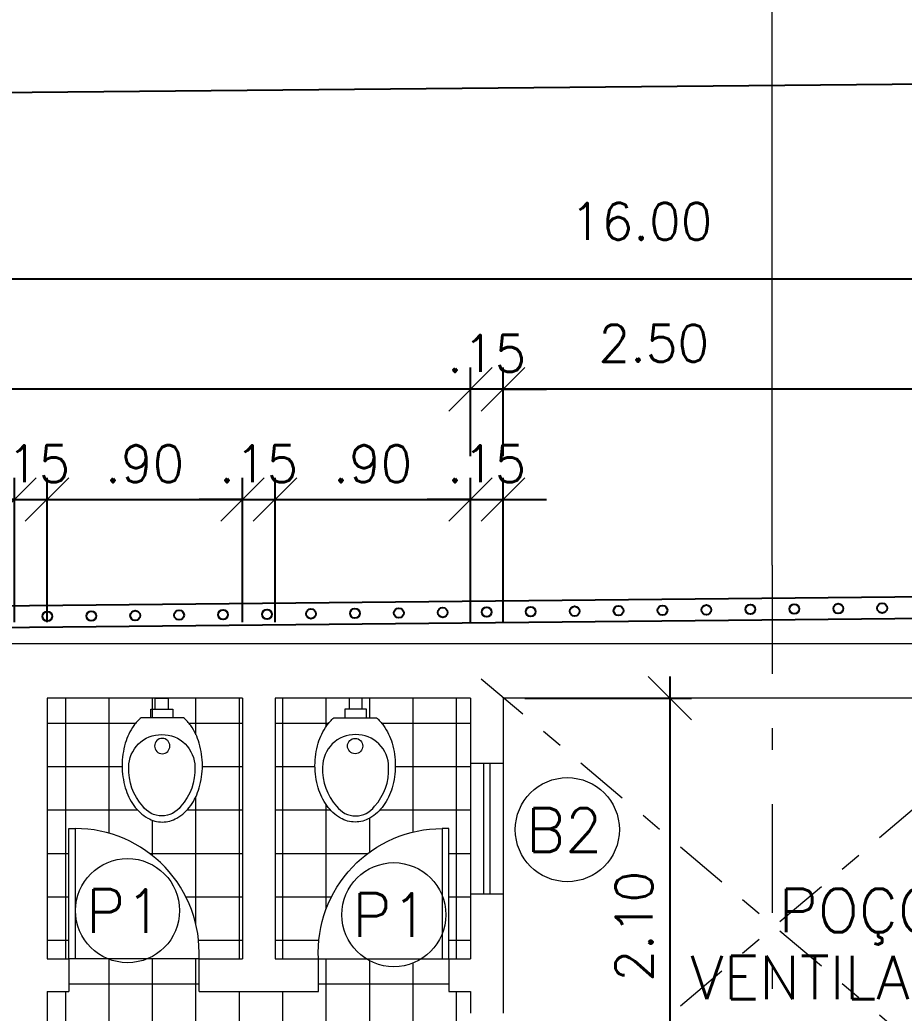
# Model space of a CAD drawing. Header units: millimetres. Extents: x 521 to 1055, y 261 to 520.
# Drawn here: x 535.589 to 539.661, y 335.264 to 339.838 of the extents above; entities that cross this region are included whole.
import ezdxf
from ezdxf.enums import TextEntityAlignment as Align

# ---------------------------------------------------------------- set-up
doc = ezdxf.new("R2010")
doc.units = ezdxf.units.MM
for name, pattern in [('CONTINU', [0]), ('DASHDOT', [1, 0.5, -0.25, 0, -0.25]), ('DASHDOTX2', [2, 1, -0.5, 0, -0.5])]:
    doc.linetypes.add(name, pattern=pattern)
doc.layers.add('0.1', color=8, linetype='Continuous', lineweight=13)
for name, color, linetype in [('01', 8, 'Continuous'), ('02', 1, 'Continuous'), ('parede', 5, 'Continuous')]:
    doc.layers.add(name, color=color, linetype=linetype)
doc.styles.add('ROMANS', font='romans')
doc.styles.get("Standard").update_dxf_attribs({"font": 'romans.shx'})
doc.dimstyles.new('Fares Eng - 50', dxfattribs={"dimscale": 2, "dimtxt": 0.085, "dimasz": 0.1, "dimexe": 0.05, "dimexo": 0.05, "dimgap": 0.04, "dimtad": 1, "dimzin": 4, "dimdsep": 46, "dimtxsty": 'ROMANS', "dimblk1": 'OBLIQUE', "dimblk2": 'OBLIQUE', "dimsah": 1, "dimcen": 0.05, "dimdle": 0.05, "dimclrd": 8, "dimclre": 8, "dimclrt": 8, "dimaunit": 1, "dimadec": 0, "dimazin": 0, "dimtfac": 1, "dimtix": 1, "dimtmove": 2, "dimatfit": 0, "dimldrblk": 'OPEN90', "dimfxl": 1, "dimtolj": 1, "dimtzin": 0, "dimarcsym": 0})
pattern_1 = [(0, (0, 0), (0, 0.2), []), (90, (0, 0), (-0.2, 1.224606353822377e-17), [])]

# ---------------------------------------------------------------- blocks, each defined once
blk = doc.blocks.new('P60')
at = {"color": 252}
blk.add_lwpolyline([(-0.6000000000000227, 0.05960000000008298), (0, 0.05960000000008298), (0, 0.03000000000000114), (-0.6000000000000227, 0.03000000000000114)], close=True, dxfattribs=at)
at = {"color": 8}
blk.add_arc((-0.02886986666674457, 0.05960000000008306), 0.5711301333332781, 87.10253993610587, 180, dxfattribs=at)
blk = doc.blocks.new('Vaso')
for points in [[(0.02999999999997272, -0.04999999999995453), (0.02999999999997272, 0), (-0.02999999999997272, 0), (-0.02999999999997272, -0.04999999999995453)], [(0.04999999999995453, -0.09000000000014552), (0.04999999999995453, -0.04999999999995453), (-0.04999999999995453, -0.04999999999995453), (-0.04999999999995453, -0.09000000000014552)]]:
    blk.add_lwpolyline(points)
for points in [[(0.1828955200001019, -0.3100000000001728, -0.071776), (0.1680402599999979, -0.4129498500001318, -0.083144), (0.128710270000056, -0.4938477600001079, -0.106699), (0.06516211000007388, -0.5518467399999736, -0.132564), (-0.002104480000070907, -0.5700000000001637, -0.132564), (-0.06937106999998832, -0.5518467399999736, -0.106699), (-0.1329192299999704, -0.4938477600001079, -0.083144), (-0.1722492199999124, -0.4129498500001318, -0.071776), (-0.1871044800000163, -0.3100000000001728, -0.071776), (-0.1722492199999124, -0.2070501499999864, -0.083144), (-0.1329192299999704, -0.1261522400000104, -0.060171), (-0.09999999999990905, -0.09000000000014552), (0.09579103999999461, -0.09000000000014552, -0.060171), (0.128710270000056, -0.1261522400000104, -0.083144), (0.1680402599999979, -0.2070501499999864, -0.071776)], [(-0.08763701527800549, -0.4972033683313839, 0.2473999053505774), (0, -0.5413053001348089, 0.2473999053505774), (0.08763701527800549, -0.4972033683313839, 0.1978584598758542), (0.1521044799999345, -0.3175259839795217, 0.4183289460701766), (0, -0.1675407474929216, 0.4183289460701766), (-0.1521044799999345, -0.3175259839795217, 0.1978584598758542)]]:
    blk.add_lwpolyline(points, format="xyb", close=True)
blk.add_circle((-0.002104480000070907, -0.2200259839794398), 0.03525)
blk = doc.blocks.new('_OBLIQUE')
at = {"color": 0, "linetype": 'ByBlock'}
blk.add_line((-0.5, -0.5), (0.5, 0.5), dxfattribs=at)
blk = doc.blocks.new('*D1493')
at = {"layer": '0.1', "color": 8, "lineweight": -2, "transparency": 16777216}
for p, q in [((535.5640388595018, 337.0644788319043), (535.5640388595018, 337.7293130466606)), ((535.7140388595018, 337.0644788319042), (535.7140388595018, 337.7293130466606)), ((535.5640388595018, 337.6293130466606), (535.3640388595018, 337.6293130466606)), ((535.5640388595018, 337.6293130466606), (535.7140388595018, 337.6293130466606)), ((535.7140388595018, 337.6293130466606), (535.9140388595018, 337.6293130466606))]:
    blk.add_line(p, q, dxfattribs=at)
at = {"layer": 'DEFPOINTS', "color": 0, "lineweight": -2, "transparency": 16777216}
for p in [(535.7140388595018, 337.6293130466606), (535.5640388595018, 336.9644788319043), (535.7140388595018, 336.9644788319042)]:
    blk.add_point(p, dxfattribs=at)
at = {"layer": '0.1', "color": 8, "lineweight": -2, "transparency": 16777216, "xscale": 0.2, "yscale": 0.2, "zscale": 0.2}
blk.add_blockref('_OBLIQUE', (535.5640388595018, 337.6293130466606), dxfattribs=at)
at = {"layer": '0.1', "color": 8, "lineweight": -2, "transparency": 16777216, "xscale": 0.2, "yscale": 0.2, "zscale": 0.2, "rotation": 180}
blk.add_blockref('_OBLIQUE', (535.7140388595018, 337.6293130466606), dxfattribs=at)
at = {"layer": '0.1', "color": 8, "transparency": 16777216, "insert": (535.6390388595019, 337.7943130466606), "char_height": 0.17, "attachment_point": 5, "style": 'ROMANS'}
blk.add_mtext('\\A1;.15', dxfattribs=at)
blk = doc.blocks.new('_Open90')
at = {"color": 0, "linetype": 'ByBlock', "lineweight": -2}
for p, q in [((-0.5, 0.5), (0, 0)), ((0, 0), (-1, 0)), ((0, 0), (-0.5, -0.5))]:
    blk.add_line(p, q, dxfattribs=at)
blk = doc.blocks.new('*D1494')
at = {"layer": '0.1', "color": 8, "lineweight": -2, "transparency": 16777216}
for p, q in [((535.714038859502, 337.0644788319043), (535.714038859502, 337.7293130466606)), ((536.614038859502, 337.0644788319043), (536.614038859502, 337.7293130466606)), ((535.614038859502, 337.6293130466606), (536.714038859502, 337.6293130466606))]:
    blk.add_line(p, q, dxfattribs=at)
at = {"layer": 'DEFPOINTS', "color": 0, "lineweight": -2, "transparency": 16777216}
for p in [(536.614038859502, 337.6293130466606), (535.714038859502, 336.9644788319043), (536.614038859502, 336.9644788319043)]:
    blk.add_point(p, dxfattribs=at)
at = {"layer": '0.1', "color": 8, "lineweight": -2, "transparency": 16777216, "xscale": 0.2, "yscale": 0.2, "zscale": 0.2, "rotation": 180}
blk.add_blockref('_OBLIQUE', (535.714038859502, 337.6293130466606), dxfattribs=at)
at = {"layer": '0.1', "color": 8, "lineweight": -2, "transparency": 16777216, "xscale": 0.2, "yscale": 0.2, "zscale": 0.2}
blk.add_blockref('_OBLIQUE', (536.614038859502, 337.6293130466606), dxfattribs=at)
at = {"layer": '0.1', "color": 8, "transparency": 16777216, "insert": (536.1640388595019, 337.7943130466606), "char_height": 0.17, "attachment_point": 5, "style": 'ROMANS'}
blk.add_mtext('\\A1;.90', dxfattribs=at)
blk = doc.blocks.new('*D1495')
at = {"layer": '0.1', "color": 8, "linetype": 'CONTINU', "lineweight": -2, "transparency": 16777216}
for p, q in [((536.6140388595019, 337.0644788319042), (536.6140388595019, 337.7293130466606)), ((536.7640388595019, 337.0644788319042), (536.7640388595019, 337.7293130466606)), ((536.6140388595019, 337.6293130466606), (536.4140388595018, 337.6293130466606)), ((536.6140388595019, 337.6293130466606), (536.7640388595019, 337.6293130466606)), ((536.7640388595019, 337.6293130466606), (536.9640388595019, 337.6293130466606))]:
    blk.add_line(p, q, dxfattribs=at)
at = {"layer": 'DEFPOINTS', "color": 0, "linetype": 'CONTINU', "lineweight": -2, "transparency": 16777216}
for p in [(536.7640388595019, 337.6293130466606), (536.6140388595019, 336.9644788319042), (536.7640388595019, 336.9644788319042)]:
    blk.add_point(p, dxfattribs=at)
at = {"layer": '0.1', "color": 8, "linetype": 'CONTINU', "lineweight": -2, "transparency": 16777216, "xscale": 0.2, "yscale": 0.2, "zscale": 0.2}
blk.add_blockref('_OBLIQUE', (536.6140388595019, 337.6293130466606), dxfattribs=at)
at = {"layer": '0.1', "color": 8, "linetype": 'CONTINU', "lineweight": -2, "transparency": 16777216, "xscale": 0.2, "yscale": 0.2, "zscale": 0.2, "rotation": 180}
blk.add_blockref('_OBLIQUE', (536.7640388595019, 337.6293130466606), dxfattribs=at)
at = {"layer": '0.1', "color": 8, "linetype": 'CONTINU', "transparency": 16777216, "insert": (536.6890388595018, 337.7943130466606), "char_height": 0.17, "attachment_point": 5, "style": 'ROMANS'}
blk.add_mtext('\\A1;.15', dxfattribs=at)
blk = doc.blocks.new('*D1496')
at = {"layer": '0.1', "color": 8, "linetype": 'CONTINU', "lineweight": -2, "transparency": 16777216}
for p, q in [((536.7640388595019, 337.0644788319043), (536.7640388595019, 337.7293130466606)), ((537.6640388595018, 337.0644788319043), (537.6640388595018, 337.7293130466606)), ((536.6640388595018, 337.6293130466606), (537.7640388595019, 337.6293130466606))]:
    blk.add_line(p, q, dxfattribs=at)
at = {"layer": 'DEFPOINTS', "color": 0, "linetype": 'CONTINU', "lineweight": -2, "transparency": 16777216}
for p in [(537.6640388595018, 337.6293130466606), (536.7640388595019, 336.9644788319043), (537.6640388595018, 336.9644788319043)]:
    blk.add_point(p, dxfattribs=at)
at = {"layer": '0.1', "color": 8, "linetype": 'CONTINU', "lineweight": -2, "transparency": 16777216, "xscale": 0.2, "yscale": 0.2, "zscale": 0.2, "rotation": 180}
blk.add_blockref('_OBLIQUE', (536.7640388595019, 337.6293130466606), dxfattribs=at)
at = {"layer": '0.1', "color": 8, "linetype": 'CONTINU', "lineweight": -2, "transparency": 16777216, "xscale": 0.2, "yscale": 0.2, "zscale": 0.2}
blk.add_blockref('_OBLIQUE', (537.6640388595018, 337.6293130466606), dxfattribs=at)
at = {"layer": '0.1', "color": 8, "linetype": 'CONTINU', "transparency": 16777216, "insert": (537.2140388595019, 337.7943130466606), "char_height": 0.17, "attachment_point": 5, "style": 'ROMANS'}
blk.add_mtext('\\A1;.90', dxfattribs=at)
blk = doc.blocks.new('*D1497')
at = {"layer": '0.1', "color": 8, "linetype": 'CONTINU', "lineweight": -2, "transparency": 16777216}
for p, q in [((537.6640388595018, 337.0644788319043), (537.6640388595018, 337.7293130466606)), ((537.8140388595017, 337.0644788319042), (537.8140388595017, 337.7293130466606)), ((537.6640388595018, 337.6293130466606), (537.4640388595018, 337.6293130466606)), ((537.6640388595018, 337.6293130466606), (537.8140388595017, 337.6293130466606)), ((537.8140388595017, 337.6293130466606), (538.0140388595017, 337.6293130466606))]:
    blk.add_line(p, q, dxfattribs=at)
at = {"layer": 'DEFPOINTS', "color": 0, "linetype": 'CONTINU', "lineweight": -2, "transparency": 16777216}
for p in [(537.8140388595017, 337.6293130466606), (537.6640388595018, 336.9644788319043), (537.8140388595017, 336.9644788319042)]:
    blk.add_point(p, dxfattribs=at)
at = {"layer": '0.1', "color": 8, "linetype": 'CONTINU', "lineweight": -2, "transparency": 16777216, "xscale": 0.2, "yscale": 0.2, "zscale": 0.2}
blk.add_blockref('_OBLIQUE', (537.6640388595018, 337.6293130466606), dxfattribs=at)
at = {"layer": '0.1', "color": 8, "linetype": 'CONTINU', "lineweight": -2, "transparency": 16777216, "xscale": 0.2, "yscale": 0.2, "zscale": 0.2, "rotation": 180}
blk.add_blockref('_OBLIQUE', (537.8140388595017, 337.6293130466606), dxfattribs=at)
at = {"layer": '0.1', "color": 8, "linetype": 'CONTINU', "transparency": 16777216, "insert": (537.7390388595018, 337.7943130466606), "char_height": 0.17, "attachment_point": 5, "style": 'ROMANS'}
blk.add_mtext('\\A1;.15', dxfattribs=at)
blk = doc.blocks.new('*D1505')
at = {"layer": '0.1', "color": 8, "linetype": 'CONTINU', "lineweight": -2, "transparency": 16777216}
for p, q in [((537.8140388595019, 337.8293130466607), (537.8140388595019, 338.2370307928006)), ((540.3140388595018, 337.8293130466607), (540.3140388595018, 338.2370307928006)), ((540.4140388595018, 338.1370307928006), (537.7140388595019, 338.1370307928006))]:
    blk.add_line(p, q, dxfattribs=at)
at = {"layer": 'DEFPOINTS', "color": 0, "linetype": 'CONTINU', "lineweight": -2, "transparency": 16777216}
for p in [(537.8140388595019, 338.1370307928006), (537.8140388595019, 337.7293130466606), (540.3140388595018, 337.7293130466606)]:
    blk.add_point(p, dxfattribs=at)
at = {"layer": '0.1', "color": 8, "linetype": 'CONTINU', "lineweight": -2, "transparency": 16777216, "xscale": 0.2, "yscale": 0.2, "zscale": 0.2, "rotation": 180}
blk.add_blockref('_OBLIQUE', (537.8140388595019, 338.1370307928006), dxfattribs=at)
at = {"layer": '0.1', "color": 8, "linetype": 'CONTINU', "lineweight": -2, "transparency": 16777216, "xscale": 0.2, "yscale": 0.2, "zscale": 0.2}
blk.add_blockref('_OBLIQUE', (540.3140388595018, 338.1370307928006), dxfattribs=at)
at = {"layer": '0.1', "color": 8, "linetype": 'CONTINU', "transparency": 16777216, "insert": (538.5084737373172, 338.3491743500103), "char_height": 0.17, "attachment_point": 5, "style": 'ROMANS'}
blk.add_mtext('\\A1;2.50', dxfattribs=at)
blk = doc.blocks.new('*D1506')
at = {"layer": '0.1', "color": 8, "linetype": 'CONTINU', "lineweight": -2, "transparency": 16777216}
for p, q in [((537.6640388595018, 337.8293130466607), (537.6640388595018, 338.2370307928006)), ((537.8140388595019, 337.8293130466607), (537.8140388595019, 338.2370307928006)), ((537.6640388595018, 338.1370307928006), (537.4640388595018, 338.1370307928006)), ((537.8140388595019, 338.1370307928006), (537.6640388595018, 338.1370307928006)), ((537.8140388595019, 338.1370307928006), (538.014038859502, 338.1370307928006))]:
    blk.add_line(p, q, dxfattribs=at)
at = {"layer": 'DEFPOINTS', "color": 0, "linetype": 'CONTINU', "lineweight": -2, "transparency": 16777216}
for p in [(537.6640388595018, 338.1370307928006), (537.6640388595018, 337.7293130466606), (537.8140388595019, 337.7293130466606)]:
    blk.add_point(p, dxfattribs=at)
at = {"layer": '0.1', "color": 8, "linetype": 'CONTINU', "lineweight": -2, "transparency": 16777216, "xscale": 0.2, "yscale": 0.2, "zscale": 0.2}
blk.add_blockref('_OBLIQUE', (537.6640388595018, 338.1370307928006), dxfattribs=at)
at = {"layer": '0.1', "color": 8, "linetype": 'CONTINU', "lineweight": -2, "transparency": 16777216, "xscale": 0.2, "yscale": 0.2, "zscale": 0.2, "rotation": 180}
blk.add_blockref('_OBLIQUE', (537.8140388595019, 338.1370307928006), dxfattribs=at)
at = {"layer": '0.1', "color": 8, "linetype": 'CONTINU', "transparency": 16777216, "insert": (537.7390388595019, 338.3020307928006), "char_height": 0.17, "attachment_point": 5, "style": 'ROMANS'}
blk.add_mtext('\\A1;.15', dxfattribs=at)
blk = doc.blocks.new('*D1507')
at = {"layer": '0.1', "color": 8, "linetype": 'CONTINU', "lineweight": -2, "transparency": 16777216}
for p, q in [((531.3140388595018, 337.8293130466607), (531.3140388595018, 338.2370307928006)), ((537.6640388595018, 337.8293130466607), (537.6640388595018, 338.2370307928006)), ((537.7640388595019, 338.1370307928006), (531.2140388595018, 338.1370307928006))]:
    blk.add_line(p, q, dxfattribs=at)
at = {"layer": 'DEFPOINTS', "color": 0, "linetype": 'CONTINU', "lineweight": -2, "transparency": 16777216}
for p in [(531.3140388595018, 338.1370307928006), (531.3140388595018, 337.7293130466606), (537.6640388595018, 337.7293130466606)]:
    blk.add_point(p, dxfattribs=at)
at = {"layer": '0.1', "color": 8, "linetype": 'CONTINU', "lineweight": -2, "transparency": 16777216, "xscale": 0.2, "yscale": 0.2, "zscale": 0.2, "rotation": 180}
blk.add_blockref('_OBLIQUE', (531.3140388595018, 338.1370307928006), dxfattribs=at)
at = {"layer": '0.1', "color": 8, "linetype": 'CONTINU', "lineweight": -2, "transparency": 16777216, "xscale": 0.2, "yscale": 0.2, "zscale": 0.2}
blk.add_blockref('_OBLIQUE', (537.6640388595018, 338.1370307928006), dxfattribs=at)
at = {"layer": '0.1', "color": 8, "linetype": 'CONTINU', "transparency": 16777216, "insert": (534.4890388595018, 338.3020307928006), "char_height": 0.17, "attachment_point": 5, "style": 'ROMANS'}
blk.add_mtext('\\A1;6.35', dxfattribs=at)
blk = doc.blocks.new('*D1509')
at = {"layer": '0.1', "color": 8, "linetype": 'CONTINU', "lineweight": -2, "transparency": 16777216}
for p, q in [((531.0640388595018, 338.3370307928006), (531.0640388595018, 338.7447485389406)), ((547.0640388595019, 338.3370307928006), (547.0640388595019, 338.7447485389406)), ((547.1640388595019, 338.6447485389406), (530.9640388595018, 338.6447485389406))]:
    blk.add_line(p, q, dxfattribs=at)
at = {"layer": 'DEFPOINTS', "color": 0, "linetype": 'CONTINU', "lineweight": -2, "transparency": 16777216}
for p in [(531.0640388595018, 338.6447485389406), (531.0640388595018, 338.2370307928006), (547.0640388595019, 338.2370307928006)]:
    blk.add_point(p, dxfattribs=at)
at = {"layer": '0.1', "color": 8, "linetype": 'CONTINU', "lineweight": -2, "transparency": 16777216, "xscale": 0.2, "yscale": 0.2, "zscale": 0.2, "rotation": 180}
blk.add_blockref('_OBLIQUE', (531.0640388595018, 338.6447485389406), dxfattribs=at)
at = {"layer": '0.1', "color": 8, "linetype": 'CONTINU', "lineweight": -2, "transparency": 16777216, "xscale": 0.2, "yscale": 0.2, "zscale": 0.2}
blk.add_blockref('_OBLIQUE', (547.0640388595019, 338.6447485389406), dxfattribs=at)
at = {"layer": '0.1', "color": 8, "linetype": 'CONTINU', "transparency": 16777216, "insert": (538.4503928965742, 338.9100788415694), "char_height": 0.17, "attachment_point": 5, "style": 'ROMANS'}
blk.add_mtext('\\A1;16.00', dxfattribs=at)
blk = doc.blocks.new('*D1687')
at = {"layer": '0.1', "color": 8, "linetype": 'CONTINU', "lineweight": -2, "transparency": 16777216}
for p, q in [((538.5825751625352, 336.8144788319043), (538.5825751625352, 334.5144788319042)), ((537.9140388595019, 336.7144788319043), (538.6825751625353, 336.7144788319043)), ((537.9140388595019, 334.6144788319043), (538.6825751625353, 334.6144788319043))]:
    blk.add_line(p, q, dxfattribs=at)
at = {"layer": 'DEFPOINTS', "color": 0, "linetype": 'CONTINU', "lineweight": -2, "transparency": 16777216}
for p in [(537.8140388595019, 336.7144788319043), (537.8140388595019, 334.6144788319043), (538.5825751625352, 334.6144788319043)]:
    blk.add_point(p, dxfattribs=at)
at = {"layer": '0.1', "color": 8, "linetype": 'CONTINU', "lineweight": -2, "transparency": 16777216, "xscale": 0.2, "yscale": 0.2, "zscale": 0.2}
for p, rotation in [((538.5825751625352, 336.7144788319043), 90), ((538.5825751625352, 334.6144788319043), 270)]:
    blk.add_blockref('_OBLIQUE', p, dxfattribs=dict(at, rotation=rotation))
at = {"layer": '0.1', "color": 8, "linetype": 'CONTINU', "transparency": 16777216, "insert": (538.4175751625352, 335.6644788319043), "char_height": 0.17, "attachment_point": 5, "rotation": 90, "style": 'ROMANS'}
blk.add_mtext('\\A1;2.10', dxfattribs=at)
blk = doc.blocks.new('Cor-4A')
h = blk.add_hatch(color=1)
edge = h.paths.add_edge_path()
edge.add_line((-4.576014072182258e-05, -0.007316196002235542), (-0.00757170836086419, -4.413672282750289e-07))
edge.add_line((-0.00757170836086419, -4.413672282750289e-07), (-0.0001408029804683903, 0.007314409530419547))
edge.add_line((-0.0001408029804683899, 0.007314409530419547), (-0.0001408029804683904, 0.004996765224935991))
edge.add_arc((6.568789848669497e-07, 2.168404344971009e-18), 0.00499876720851913, 91.6216268461234, 269.4679613120325)
edge.add_line((-4.576014072182207e-05, -0.004998551696766541), (-4.576014072182258e-05, -0.007316196002235542))
at = {"linetype": 'DASHDOTX2'}
blk.add_line((-4.671623027125732e-16, 0.03735101866789411), (-5.19614475446869e-21, 0.004998110329534265), dxfattribs=at)
at = {"color": 1}
blk.add_lwpolyline([(-4.576014072182258e-05, -0.007316196002235542), (-0.00757170836086419, -4.413672282750289e-07), (-0.0001408029804683899, 0.007314409530419547), (-0.0001408029804683904, 0.004996765224935991, 0.9813801479665843), (-4.576014072182207e-05, -0.004998551696766541)], format="xyb", close=True, dxfattribs=at)
blk.add_circle((0, 0), 0.004998110329534263, dxfattribs=at)
at = {"color": 3, "style": 'ROMANS'}
blk.add_attdef('O', text='', height=0.006, rotation=90, dxfattribs=at).set_placement((0.0001940809628951379, 0), align=Align.MIDDLE)
blk = doc.blocks.new('*D1573')
at = {"layer": '0.1', "color": 8, "lineweight": -2, "transparency": 16777216}
for p, q in [((534.6640388595019, 337.0644788319044), (534.6640388595019, 337.7293130466606)), ((535.5640388595018, 337.0644788319043), (535.5640388595018, 337.7293130466606)), ((534.5640388595019, 337.6293130466606), (535.6640388595018, 337.6293130466606))]:
    blk.add_line(p, q, dxfattribs=at)
at = {"layer": 'DEFPOINTS', "color": 0, "lineweight": -2, "transparency": 16777216}
for p in [(535.5640388595018, 337.6293130466606), (534.6640388595019, 336.9644788319043), (535.5640388595018, 336.9644788319043)]:
    blk.add_point(p, dxfattribs=at)
at = {"layer": '0.1', "color": 8, "lineweight": -2, "transparency": 16777216, "xscale": 0.2, "yscale": 0.2, "zscale": 0.2, "rotation": 180}
blk.add_blockref('_OBLIQUE', (534.6640388595019, 337.6293130466606), dxfattribs=at)
at = {"layer": '0.1', "color": 8, "lineweight": -2, "transparency": 16777216, "xscale": 0.2, "yscale": 0.2, "zscale": 0.2}
blk.add_blockref('_OBLIQUE', (535.5640388595018, 337.6293130466606), dxfattribs=at)
at = {"layer": '0.1', "color": 8, "transparency": 16777216, "insert": (535.1140388595019, 337.7943130466606), "char_height": 0.17, "attachment_point": 5, "style": 'ROMANS'}
blk.add_mtext('\\A1;.90', dxfattribs=at)
blk = doc.blocks.new('SUP')
at = {"layer": '01', "color": 8}
for p, q in [((247.1784073878614, 61.92234643284984), (222.7000456877786, 61.67878790707101)), ((247.1784073878614, 61.82234148289501), (222.8000456877787, 61.57977795232367))]:
    blk.add_line(p, q, dxfattribs=at)
at = {"layer": '02', "color": 8}
blk.add_line((220.1873254752832, 64.0215677960872), (246.6776090916487, 64.27191732979554), dxfattribs=at)
at = {"layer": 'parede', "color": 8}
for centre in [(227.4038329181973, 61.6755878896048), (227.6061883726736, 61.67760131667885), (227.8085438271499, 61.67961474375289), (228.0108992816263, 61.68162817082694), (228.2132547361026, 61.68364159790099), (228.4156101905789, 61.68565502497503), (228.6179656450553, 61.68766845204908), (228.8203210995316, 61.68968187912313), (229.0226765540079, 61.69169530619718), (229.2250320084843, 61.69370873327122), (229.4273874629606, 61.69572216034527), (229.6297429174369, 61.69773558741932), (229.8320983719133, 61.69974901449336), (230.0344538263896, 61.70176244156741), (230.2368092808659, 61.70377586864146), (230.4391647353423, 61.7057892957155), (230.6415201898186, 61.70780272278955), (230.8438756442949, 61.7098161498636), (231.0462310987713, 61.71182957693765), (227.2014774637209, 61.67357446253075)]:
    blk.add_circle(centre, 0.02250000000040586, dxfattribs=at)
blk = doc.blocks.new('ÁREA')
for p in [(4.97462945148186e-05, 0.003761569252461072), (0, 0)]:
    blk.add_attdef('COMPARTIMENTO', text='', height=0.0025).set_placement(p, align=Align.CENTER)
at = {"color": 1}
for p in [(-4.97462945148186e-05, -0.003761569252461072), (-9.94925890296372e-05, -0.007523138504922144)]:
    blk.add_attdef('ÁREA', text='', height=0.002, dxfattribs=at).set_placement(p, align=Align.CENTER)

msp = doc.modelspace()

# ---------------------------------------------------------------- hatches: boundary and pattern name
at = {"layer": '0.1', "linetype": 'CONTINU'}
h = msp.add_hatch(dxfattribs=at)
h.set_pattern_fill('_USER', color=8, scale=0.2, style=0, double=1, pattern_type=0)
h.set_pattern_definition(pattern_1)
h.paths.add_polyline_path([(536.6140388595016, 336.7144788319043), (536.2727907783428, 336.7144788319043), (536.2727907783428, 336.6644788319043), (536.212790778343, 336.6644788319043), (536.2127907783427, 336.7144788319043), (535.714038859502, 336.7144788319043), (535.714038859502, 335.5144788319043), (535.8140388595023, 335.5144788319043), (535.8140388595023, 336.1144788319044), (535.8436388595035, 336.1144788319043, -0.4291040067098426), (536.4140388595024, 335.5144788319042), (536.614038859502, 335.5144788319043)])
h.paths.add_polyline_path([(536.0747495951346, 336.3015321143632, 3.073136091760415e-06), (536.0747505415457, 336.3015289031783, -2.298261749447737e-06)], flags=0)
h.paths.add_polyline_path([(536.2096452583429, 336.4944528479248, -1), (536.2801452583429, 336.4944528479248, -1)], flags=0)
edge = h.paths.add_edge_path(flags=16)
edge.add_arc((536.4240558964594, 336.4044790823045), 0.3641606381167727, 180.000039397141, 196.4217251346327)
edge.add_arc((536.335980355174, 336.3785211673929), 0.2723395385858779, 196.4218097910387, 215.4332831307361)
edge.add_arc((536.2802013965822, 336.3388323165639), 0.2038815434230515, 215.43327815541, 239.7947176376247)
edge.add_arc((536.2448952440142, 336.2781829999473), 0.1337041680431426, 239.7946885127021, 270.0000061402482)
edge.add_arc((536.2448952726716, 336.2781829999469), 0.1337041680427554, 269.9999938598004, 300.2053114873416)
edge.add_arc((536.2095891201034, 336.3388323165639), 0.2038815434230601, 300.2052823623753, 324.56672184459)
edge.add_arc((536.1538101615116, 336.3785211673929), 0.2723395385858707, 324.5667168692639, 343.5781902089612)
edge.add_arc((536.0657346202262, 336.4044790823045), 0.3641606381167788, 343.5782748653673, 359.9999606028591)
edge.add_arc((536.0657346202254, 336.4044785815038), 0.3641606381175685, 3.939712306625471e-05, 16.4217251346145)
edge.add_arc((536.1538101615116, 336.4304364964155), 0.2723395385858779, 16.4218097910387, 35.43328313073609)
edge.add_arc((536.2095879769181, 336.47012425423), 0.2038831085606229, 35.43334217570973, 49.20691296007305)
edge.add_line((536.3427907783428, 336.6244788319041), (536.1469997383429, 336.6244788319041))
edge.add_arc((536.2802025397675, 336.47012425423), 0.2038831085606259, 130.7930870399269, 144.5666578242903)
edge.add_arc((536.335980355174, 336.4304364964155), 0.2723395385858707, 144.5667168692639, 163.5781902089613)
edge.add_arc((536.4240558964602, 336.4044785815038), 0.3641606381175744, 163.5782748653855, 179.9999606028769)
h = msp.add_hatch(dxfattribs=at)
h.set_pattern_fill('_USER', color=8, scale=0.2, style=0, double=1, pattern_type=0)
h.set_pattern_definition(pattern_1)
h.paths.add_polyline_path([(537.5344388595014, 336.1144788319043), (537.5640388595014, 336.1144788319043), (537.5640388595015, 335.5144788319043), (537.5940388595013, 335.5144788319043), (537.664038859502, 335.5144788319043), (537.664038859502, 335.8144788319043), (537.6640388595019, 336.4144788319041), (537.6640388595017, 336.7144788319042), (537.1652869406607, 336.7144788319043), (537.1652869406608, 336.6644788319043), (537.1852869406607, 336.6644788319043), (537.1852869406608, 336.6244788319042), (537.2310779806609, 336.6244788319041, -0.06017304747549186), (537.2639981752285, 336.5883252362854), (537.2639982046525, 336.5883251949321), (537.263998168107, 336.5883252462941, 1.557330815323099e-06), (537.2639971845626, 336.5883266285828, 0.06017094460198466), (537.2310779806608, 336.6244788319041), (537.0352869406607, 336.6244788319041, 0.06017100981517427), (537.0023677060368, 336.5883265854056, 0.08314397838671177), (536.9630377250165, 336.507428696683), (536.9630377102002, 336.5074286464117, -0.0831424269536673), (537.00236670256, 336.5883251751028), (537.0023667199712, 336.588325199573, 0.08314236696016576), (536.9630377370397, 336.5074287374769, 0.07177604392442175), (536.9481824606607, 336.4044788261859, 0.07177601797375067), (536.9630377296411, 336.3015289514346, 0.08314403573947214), (537.0023677514938, 336.2206310145176, 0.1066991575286601), (537.0659160413061, 336.1626319925654), (537.0659159686137, 336.1626320348823, -0.1066990532164568), (537.0023677514931, 336.2206310145179, -0.08314704680946702), (536.9630368087105, 336.3015320761641, -0.07177377002933234), (536.9481824606607, 336.4044788261305, -0.0717737761307092), (536.9630368079457, 336.5074255850494, -0.08314542250176067), (537.002366731124, 336.5883252152474, -0.06017307925051337), (537.0352869406609, 336.6244788319041), (537.0852869406609, 336.6244788319042), (537.085286940661, 336.6644788319043), (537.1052869406607, 336.6644788319042), (537.1052869406609, 336.7144788319043), (536.7640388595017, 336.7144788319043), (536.7640388595019, 335.5144788319043), (536.9640388595013, 335.5144788319043, -0.4291040067104009)])
edge = h.paths.add_edge_path(flags=16)
edge.add_arc((536.9540218225442, 336.4044790823045), 0.3641606381167727, 343.57827486536723, 359.99996060285906, ccw=False)
edge.add_arc((537.0420973638296, 336.3785211673929), 0.2723395385858779, 324.5667168692639, 343.5781902089613, ccw=False)
edge.add_arc((537.0978763224214, 336.3388323165639), 0.2038815434230515, 300.2052823623753, 324.56672184459006, ccw=False)
edge.add_arc((537.1331824749894, 336.2781829999473), 0.1337041680431426, 269.9999938597518, 300.20531148729793, ccw=False)
edge.add_arc((537.1331824463321, 336.2781829999469), 0.1337041680427554, 239.7946885126584, 270.0000061401995, ccw=False)
edge.add_arc((537.1684885989002, 336.3388323165639), 0.2038815434230601, 215.43327815541, 239.7947176376247, ccw=False)
edge.add_arc((537.224267557492, 336.3785211673929), 0.2723395385858707, 196.4218097910387, 215.4332831307361, ccw=False)
edge.add_arc((537.3123430987774, 336.4044790823045), 0.3641606381167788, 180.000039397141, 196.4217251346327, ccw=False)
edge.add_arc((537.3123430987782, 336.4044785815038), 0.3641606381175685, 163.5782748653855, 179.9999606028769, ccw=False)
edge.add_arc((537.224267557492, 336.4304364964155), 0.2723395385858779, 144.5667168692639, 163.5781902089613, ccw=False)
edge.add_arc((537.1684897420855, 336.47012425423), 0.2038831085606229, 130.793087039927, 144.5666578242903, ccw=False)
edge.add_line((537.0352869406609, 336.6244788319041), (537.2310779806608, 336.6244788319041))
edge.add_arc((537.0978751792361, 336.47012425423), 0.2038831085606259, 35.43334217570981, 49.20691296007311, ccw=False)
edge.add_arc((537.0420973638296, 336.4304364964155), 0.2723395385858707, 16.42180979103881, 35.43328313073607, ccw=False)
edge.add_arc((536.9540218225434, 336.4044785815038), 0.3641606381175744, 3.939712308920207e-05, 16.42172513461452, ccw=False)
edge = h.paths.add_edge_path(flags=0)
edge.add_arc((537.1331824606607, 336.4944528479248), 0.03525, 0, 360)
h = msp.add_hatch(dxfattribs=at)
h.set_pattern_fill('_USER', color=8, scale=0.2, style=0, double=1, pattern_type=0)
h.set_pattern_definition(pattern_1)
h.paths.add_polyline_path([(536.9640388595018, 335.3644788319043), (536.9340388595012, 335.3644788319043), (536.4140388595023, 335.3644788319044), (536.4140388595023, 335.5144788319043), (536.175345121585, 335.5144788319043, -0.1959182590881165), (535.9944848446635, 335.5144788319043), (535.8140388595023, 335.5144788319043), (535.8140388595023, 335.3644788319043), (535.7840388595023, 335.3644788319043), (535.7140388595019, 335.3644788319043), (535.7140388595018, 334.4124543551737), (536.2640388595017, 334.4124543551737), (536.2640388595014, 332.9144788319043), (537.6640388595018, 332.9144788319043), (537.6640388595018, 333.0144788319043), (536.9640388595019, 333.0144788319043), (536.9640388595019, 333.0444788319043, -0.401445557821725), (537.6640388595019, 333.7144788319043), (537.6640388595019, 333.7444788319043), (537.6640388595019, 333.9144788319043), (536.8640388595016, 333.9144788319043), (536.8640388595016, 334.0144788319043), (537.6640388595022, 334.6644788319042), (537.664038859502, 335.2644788319042), (537.6640388595019, 335.3644788319043), (537.5640388595014, 335.3644788319043), (537.5640388595014, 335.5144788319043), (537.5344388595013, 335.5144788319043), (537.4382828180031, 335.5144788319043, -0.2867815944062929), (537.1842718517232, 335.5144788319043), (536.9640388595013, 335.5144788319043)])
h.paths.add_polyline_path([(537.047491240454, 333.6122753186324), (537.4805864785492, 333.6122753186324), (537.4805864785492, 333.8672753186324), (537.047491240454, 333.8672753186324)], flags=24)
h.paths.add_polyline_path([(535.999634097597, 333.6122753186324), (536.5784436214066, 333.6122753186324), (536.5784436214066, 333.8672753186324), (535.999634097597, 333.8672753186324)], flags=25)
h.paths.add_polyline_path([(536.5911231499758, 333.7479312128568), (536.5911231499758, 334.1810264509521), (536.3361231499758, 334.1810264509521), (536.3361231499758, 333.7479312128568)], flags=24)
h.paths.add_polyline_path([(536.5911231499758, 333.1250740699996), (536.5911231499758, 333.7038835938091), (536.3361231499758, 333.7038835938091), (536.3361231499758, 333.1250740699996)], flags=24)
h.paths.add_polyline_path([(536.0390716734918, 334.8508642476068), (536.8783573877774, 334.8508642476068), (536.8783573877774, 335.2258642476068), (536.0390716734918, 335.2258642476068)], flags=24)
h.paths.add_polyline_path([(535.8497007389847, 334.5277903398646), (537.0544626437467, 334.5277903398646), (537.0544626437467, 334.8849331970074), (535.8497007389847, 334.8849331970074)], flags=24)

# ---------------------------------------------------------------- linework, layer by layer
at = {"layer": '0.1', "color": 8, "linetype": 'DASHDOTX2', "ltscale": 0.5}
msp.add_line((539.0532378008612, 337.3269098554576), (539.0532378008612, 284.4054555021144), dxfattribs=at)
at = {"layer": '0.1', "color": 7}
for p, q in [((547.0640388595019, 336.9644788319043), (535.4140388595019, 336.9644788319043)), ((535.7140388595019, 336.7144788319042), (535.714038859502, 335.5144788319045)), ((536.614038859502, 336.7144788319043), (535.714038859502, 336.7144788319043)), ((536.6140388595019, 336.7144788319042), (536.6140388595019, 335.5144788319043)), ((537.6640388595018, 336.7144788319043), (536.7640388595019, 336.7144788319043)), ((536.7640388595019, 336.7144788319042), (536.7640388595019, 335.5144788319043)), ((537.6640388595018, 336.7144788319043), (537.6640388595019, 336.4144788319041)), ((537.8140388595018, 336.7144788319043), (537.8140388595017, 336.4144788319041)), ((540.3140388595018, 336.7144788319043), (537.8140388595019, 336.7144788319043)), ((537.8140388595017, 336.4144788319042), (537.6640388595019, 336.4144788319042)), ((537.664038859502, 335.8144788319043), (537.8140388595019, 335.8144788319043)), ((537.664038859502, 335.8144788319043), (537.6640388595019, 335.5144788319043)), ((537.8140388595018, 335.8144788319042), (537.8140388595019, 335.2644788319041)), ((535.7140388595018, 335.5144788319043), (535.8140388595019, 335.5144788319043)), ((535.8140388595018, 335.5144788319043), (535.8140388595019, 335.3644788319043)), ((536.414038859502, 335.3644788319043), (536.414038859502, 335.5144788319042)), ((536.4140388595018, 335.5144788319042), (536.6140388595019, 335.5144788319043)), ((536.7640388595019, 335.5144788319043), (536.9640388595017, 335.5144788319043)), ((536.9640388595018, 335.3644788319043), (536.9640388595017, 335.5144788319043)), ((537.5640388595017, 335.5144788319043), (537.5640388595017, 335.3644788319043)), ((537.5640388595018, 335.5144788319043), (537.6640388595018, 335.5144788319043)), ((535.7140388595019, 335.3644788319042), (535.7140388595017, 332.9144788319043)), ((535.7140388595019, 335.3644788319043), (535.8140388595019, 335.3644788319043)), ((536.4140388595018, 335.3644788319044), (536.9640388595018, 335.3644788319043)), ((537.5640388595018, 335.3644788319043), (537.6640388595018, 335.3644788319043)), ((537.6640388595019, 335.3644788319043), (537.664038859502, 335.2644788319042))]:
    msp.add_line(p, q, dxfattribs=at)
at = {"layer": '0.1', "color": 8, "linetype": 'DASHDOT', "ltscale": 0.5}
for p, q in [((537.7140388595019, 336.8044788319043), (540.4140388595019, 334.5244788319043)), ((537.7140388595019, 334.5244788319042), (540.4140388595018, 336.8044788319043))]:
    msp.add_line(p, q, dxfattribs=at)
at = {"layer": '0.1', "color": 8, "linetype": 'CONTINU'}
for p, q in [((537.6640388595019, 336.4144788319041), (537.664038859502, 335.8144788319043)), ((537.724038859502, 336.4144788319041), (537.724038859502, 335.8144788319043)), ((537.7540388595033, 336.414478831904), (537.7540388595038, 335.8144788319044)), ((537.8140388595033, 336.414478831904), (537.8140388595037, 335.8144788319044)), ((536.4140388595023, 335.5144788319043), (535.8140388595023, 335.5144788319043)), ((536.9640388595013, 335.5144788319043), (537.5640388595014, 335.5144788319043))]:
    msp.add_line(p, q, dxfattribs=at)
at = {"layer": '0.1', "color": 8}
for centre in [(538.1103421826508, 336.1092755643579), (536.0849149831242, 335.7364057509782), (537.3112773348632, 335.7176998313213)]:
    msp.add_circle(centre, 0.2396438343701963, dxfattribs=at)

# ---------------------------------------------------------------- block references
at = {"layer": '0.1', "color": 8, "linetype": 'CONTINU', "lineweight": -2}
msp.add_blockref('SUP', (308.5139931717233, 275.4176046478566), dxfattribs=at)
at = {"layer": '0.1', "color": 8}
ref = msp.add_blockref('Cor-4A', (539.0532378008612, 340.673561128101), dxfattribs=dict(at, xscale=-89.59999999999991, yscale=89.59999999999997, zscale=89.60000000000001, rotation=180))
ref.add_attrib('O', 'D', dxfattribs={"layer": '0', "color": 3, "height": 0.5376, "style": 'ROMANS'}).set_placement((539.0706274551368, 340.673561128101), align=Align.MIDDLE)
at = {"layer": '0.1', "color": 8, "xscale": -1}
msp.add_blockref('Vaso', (536.2427907783429, 336.7144788319043), dxfattribs=at)
at = {"layer": '0.1', "color": 8}
msp.add_blockref('Vaso', (537.1352869406608, 336.7144788319043), dxfattribs=at)
at = {"layer": '0.1', "color": 8, "rotation": 270}
msp.add_blockref('P60', (535.7840388595023, 335.5144788319043), dxfattribs=at)
at = {"layer": '0.1', "color": 8, "xscale": -1, "rotation": 90}
msp.add_blockref('P60', (537.5940388595013, 335.5144788319043), dxfattribs=at)
at = {"layer": '0.1', "color": 8}
ref = msp.add_blockref('ÁREA', (539.4500644940701, 335.6164258454064), dxfattribs=dict(at, xscale=133.3333333333333, yscale=133.3333333333333, zscale=133.3333333333333))
ref.add_attrib('COMPARTIMENTO', 'POÇO', dxfattribs={"layer": '0', "color": 1, "height": 0.2}).set_placement((539.452477228697, 335.6369239796521), align=Align.CENTER)
ref.add_attrib('ÁREA', 'VENTILAÇÃO', dxfattribs={"layer": '0', "color": 1, "height": 0.2}).set_placement((539.4434316548011, 335.3284709852833), align=Align.CENTER)
ref.add_attrib('ÁREA', '5,25m2', dxfattribs={"layer": '0', "color": 1, "height": 0.2}).set_placement((539.4367988155332, 335.0196970242733), align=Align.CENTER)

# ---------------------------------------------------------------- texts
for s, p in [('B2', (537.919733975179, 336.0077632244895)), ('P1', (535.8943067756525, 335.6348934111098)), ('P1', (537.1206691273915, 335.6161874914529))]:
    msp.add_text(s, height=0.2, dxfattribs=at).set_placement(p)

# ---------------------------------------------------------------- dimensions: what is measured, and where the dimension line sits
at = {"layer": '0.1', "color": 8, "linetype": 'CONTINU'}
for base, p1, p2, picture, middle in [((531.0640388595018, 338.6447485389406), (547.0640388595019, 338.2370307928006), (531.0640388595018, 338.2370307928006), '*D1509', (538.4503928965742, 338.9100788415694)), ((537.8140388595019, 338.1370307928006), (540.3140388595018, 337.7293130466606), (537.8140388595019, 337.7293130466606), '*D1505', (538.5084737373172, 338.3491743500103))]:
    dim = msp.add_linear_dim(base=base, p1=p1, p2=p2, dimstyle='Fares Eng - 50', dxfattribs=at)
    dim.commit()
    dim.dimension.update_dxf_attribs({"geometry": picture, "text_midpoint": middle, "dimtype": 160})
for base, p1, p2, picture, middle in [((531.3140388595018, 338.1370307928006), (537.6640388595018, 337.7293130466606), (531.3140388595018, 337.7293130466606), '*D1507', (534.4890388595018, 338.3020307928006)), ((537.6640388595018, 338.1370307928006), (537.8140388595019, 337.7293130466606), (537.6640388595018, 337.7293130466606), '*D1506', (537.7390388595019, 338.3020307928006)), ((536.7640388595019, 337.6293130466606), (536.6140388595019, 336.9644788319042), (536.7640388595019, 336.9644788319042), '*D1495', (536.6890388595018, 337.7943130466606)), ((537.6640388595018, 337.6293130466606), (536.7640388595019, 336.9644788319043), (537.6640388595018, 336.9644788319043), '*D1496', (537.2140388595019, 337.7943130466606)), ((537.8140388595017, 337.6293130466606), (537.6640388595018, 336.9644788319043), (537.8140388595017, 336.9644788319042), '*D1497', (537.7390388595018, 337.7943130466606))]:
    dim = msp.add_linear_dim(base=base, p1=p1, p2=p2, dimstyle='Fares Eng - 50', dxfattribs=at)
    dim.commit()
    dim.dimension.update_dxf_attribs({"geometry": picture, "text_midpoint": middle})
at = {"layer": '0.1', "color": 7}
for base, p1, p2, picture, middle in [((535.5640388595018, 337.6293130466606), (534.6640388595019, 336.9644788319043), (535.5640388595018, 336.9644788319043), '*D1573', (535.1140388595019, 337.7943130466606)), ((535.7140388595018, 337.6293130466606), (535.5640388595018, 336.9644788319043), (535.7140388595018, 336.9644788319042), '*D1493', (535.6390388595019, 337.7943130466606)), ((536.614038859502, 337.6293130466606), (535.714038859502, 336.9644788319043), (536.614038859502, 336.9644788319043), '*D1494', (536.1640388595019, 337.7943130466606))]:
    dim = msp.add_linear_dim(base=base, p1=p1, p2=p2, dimstyle='Fares Eng - 50', dxfattribs=at)
    dim.commit()
    dim.dimension.update_dxf_attribs({"geometry": picture, "text_midpoint": middle})
at = {"layer": '0.1', "color": 8, "linetype": 'CONTINU'}
dim = msp.add_linear_dim(base=(538.5825751625352, 334.6144788319043), p1=(537.8140388595019, 336.7144788319043), p2=(537.8140388595019, 334.6144788319043), angle=90, dimstyle='Fares Eng - 50', dxfattribs=at)
dim.commit()
dim.dimension.update_dxf_attribs({"geometry": '*D1687', "text_midpoint": (538.4175751625352, 335.6644788319043)})

doc.saveas('drawing.dxf')
